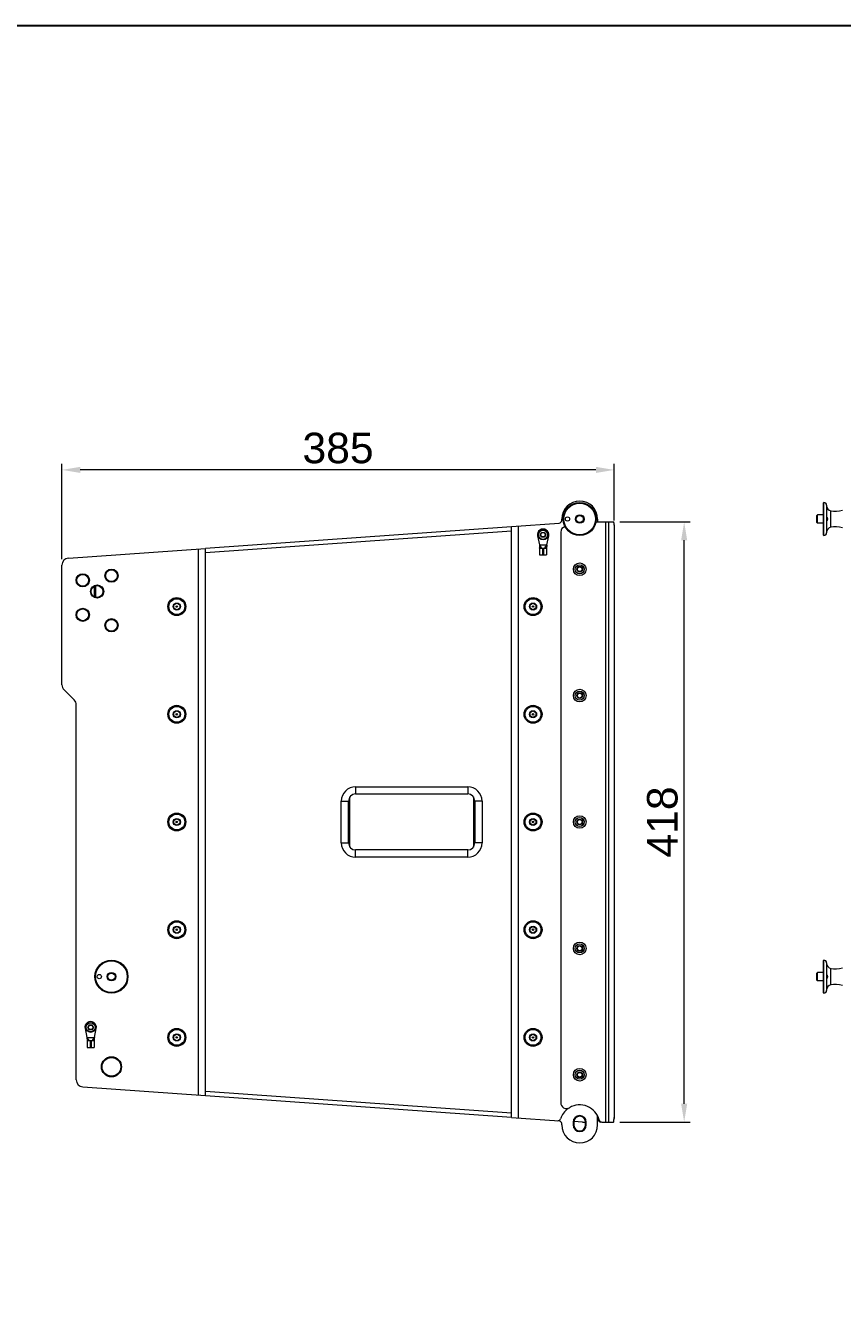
# Model space of a CAD drawing. Header units: millimetres. Extents: x 0 to 2525, y 0 to 1785.
# Drawn here: x 1087 to 1656, y 893 to 1785 of the extents above; entities that cross this region are included whole.
import ezdxf

# ---------------------------------------------------------------- set-up
doc = ezdxf.new("R2010")
doc.units = ezdxf.units.MM
doc.header["$LTSCALE"] = 0.1
doc.layers.get('0').update_dxf_attribs({"lineweight": 13})
doc.layers.get('Defpoints').update_dxf_attribs({"lineweight": 9})
doc.layers.add('图框', color=7, linetype='Continuous')
doc.layers.add('标注', color=251, linetype='Continuous', lineweight=9)
doc.styles.get("Standard").update_dxf_attribs({"font": 'arial.ttf'})
doc.dimstyles.new('STANDARD 8.5', dxfattribs={"dimscale": 8.5, "dimtxt": 2.5, "dimasz": 1.5, "dimexe": 0.5, "dimexo": 0.5, "dimgap": 0.5, "dimtad": 1, "dimtoh": 1, "dimdec": 1, "dimzin": 12, "dimdsep": 46, "dimtxsty": 'Standard', "dimcen": 0, "dimclrd": 256, "dimclre": 256, "dimclrt": 256, "dimadec": 0, "dimazin": 0, "dimtp": 0.01, "dimtm": 0.01, "dimtfac": 1, "dimtdec": 1, "dimtofl": 0, "dimtmove": 0, "dimatfit": 3, "dimfxl": 1, "dimtolj": 1, "dimtzin": 4, "dimlwd": -1, "dimlwe": -1, "dimarcsym": 0})

# ---------------------------------------------------------------- blocks, each defined once
blk = doc.blocks.new('*D4')
at = {"layer": 'Defpoints', "color": 0, "transparency": 16777216}
for p in [(1112.26, 1475.8), (1496.76, 1436.35), (1112.26, 1409.44)]:
    blk.add_point(p, dxfattribs=at)
at = {"layer": '标注', "transparency": 16777216}
for p, q in [((1112.26, 1413.69), (1112.26, 1480.05)), ((1484.01, 1475.8), (1125.01, 1475.8)), ((1496.76, 1440.6), (1496.76, 1480.05))]:
    blk.add_line(p, q, dxfattribs=at)
for points in [[(1125.01, 1477.93), (1125.01, 1473.68), (1112.26, 1475.8)], [(1484.01, 1477.93), (1484.01, 1473.68), (1496.76, 1475.8)]]:
    blk.add_solid(points, dxfattribs=at)
at = {"layer": '标注', "transparency": 16777216, "insert": (1304.51, 1490.91), "char_height": 21.25, "attachment_point": 5}
blk.add_mtext('\\A1;385', dxfattribs=at)
blk = doc.blocks.new('A4-H')
at = {"layer": '图框'}
blk.add_lwpolyline([(0, 210.02), (297, 210.02), (297, 0), (0, 0)], close=True, dxfattribs=at)
blk = doc.blocks.new('*D10')
at = {"layer": 'Defpoints', "color": 0, "transparency": 16777216}
for p in [(1496.34, 1439.6), (1545.48, 1439.6), (1496.35, 1021.6)]:
    blk.add_point(p, dxfattribs=at)
at = {"layer": '标注', "transparency": 16777216}
for p, q in [((1500.59, 1439.6), (1549.73, 1439.6)), ((1545.48, 1034.35), (1545.48, 1426.85)), ((1500.6, 1021.6), (1549.73, 1021.6))]:
    blk.add_line(p, q, dxfattribs=at)
for points in [[(1543.36, 1426.85), (1547.61, 1426.85), (1545.48, 1439.6)], [(1543.36, 1034.35), (1547.61, 1034.35), (1545.48, 1021.6)]]:
    blk.add_solid(points, dxfattribs=at)
at = {"layer": '标注', "transparency": 16777216, "insert": (1530.38, 1230.6), "char_height": 21.25, "attachment_point": 5, "rotation": 90}
blk.add_mtext('\\A1;418', dxfattribs=at)

msp = doc.modelspace()

# ---------------------------------------------------------------- linework, layer by layer
at = {"lineweight": 9}
for p, q in [((1642.32, 1452.6), (1642.32, 1430.6)), ((1642.82, 1430.1), (1642.82, 1453.1)), ((1644.62, 1451.3), (1644.62, 1442.56)), ((1647.51, 1435.83), (1647.51, 1447.36)), ((1425.26, 1436.35), (1458.4, 1438.66)), ((1460.26, 1440.66), (1460.26, 1441.6)), ((1484.09, 1439.6), (1496.34, 1439.6)), ((1485.26, 1441.6), (1485.26, 1439.6)), ((1490.66, 1439.6), (1490.66, 1021.6)), ((1492.85, 1439.6), (1492.85, 1021.6)), ((1496.49, 1439.01), (1496.75, 1436.49)), ((1496.76, 1437.2), (1496.76, 1024)), ((1638.32, 1444.6), (1637.82, 1444.1)), ((1637.82, 1439.1), (1637.82, 1444.1)), ((1638.32, 1438.6), (1637.82, 1439.1)), ((1642.32, 1444.6), (1638.32, 1444.6)), ((1638.32, 1438.6), (1638.32, 1444.6)), ((1642.32, 1438.6), (1638.32, 1438.6)), ((1644.62, 1440.64), (1644.62, 1431.9)), ((1425.28, 1436.1), (1212.26, 1421.07)), ((1425.26, 1433.1), (1212.26, 1418.06)), ((1425.26, 1024.85), (1425.26, 1436.35)), ((1430.26, 1024.5), (1430.26, 1436.7)), ((1443.35, 1429.77), (1444.66, 1423.6)), ((1445.3, 1430.6), (1446.28, 1432.3)), ((1446.28, 1428.9), (1445.3, 1430.6)), ((1445.53, 1430.6), (1445.3, 1430.6)), ((1445.53, 1430.6), (1446.4, 1432.1)), ((1446.4, 1429.1), (1445.53, 1430.6)), ((1446.28, 1432.3), (1448.24, 1432.3)), ((1446.4, 1432.1), (1446.28, 1432.3)), ((1446.4, 1429.1), (1446.28, 1428.9)), ((1448.24, 1428.9), (1446.28, 1428.9)), ((1446.4, 1432.1), (1448.13, 1432.1)), ((1448.13, 1429.1), (1446.4, 1429.1)), ((1448.13, 1432.1), (1448.24, 1432.3)), ((1448.13, 1432.1), (1448.99, 1430.6)), ((1448.99, 1430.6), (1448.13, 1429.1)), ((1448.13, 1429.1), (1448.24, 1428.9)), ((1448.24, 1432.3), (1449.23, 1430.6)), ((1449.23, 1430.6), (1448.24, 1428.9)), ((1448.99, 1430.6), (1449.23, 1430.6)), ((1449.86, 1423.6), (1451.18, 1429.77)), ((1459.56, 1432.41), (1459.56, 1035.07)), ((1496.75, 1436.49), (1496.75, 1024.7)), ((1116.91, 1414.43), (1212.26, 1421.1)), ((1207.26, 1040.45), (1207.26, 1420.75)), ((1212.26, 1040.1), (1212.26, 1421.1)), ((1444.66, 1423.6), (1449.86, 1423.6)), ((1444.81, 1421.4), (1444.81, 1416.6)), ((1444.82, 1421.4), (1449.71, 1421.4)), ((1446.96, 1421.4), (1446.96, 1416.6)), ((1447.21, 1421.4), (1447.21, 1416.6)), ((1447.31, 1421.4), (1447.31, 1416.6)), ((1447.56, 1421.4), (1447.56, 1416.6)), ((1449.71, 1421.4), (1449.71, 1421.41)), ((1449.71, 1421.4), (1449.71, 1416.6)), ((1444.81, 1416.6), (1449.71, 1416.6)), ((1112.26, 1326.17), (1112.26, 1409.44)), ((1134.76, 1394.62), (1134.76, 1387.57)), ((1135.64, 1395.02), (1135.64, 1387.17)), ((1190.26, 1381.75), (1192.26, 1382.91)), ((1190.26, 1379.44), (1190.26, 1381.75)), ((1192.26, 1378.29), (1190.26, 1379.44)), ((1192.26, 1382.91), (1194.26, 1381.75)), ((1194.26, 1379.44), (1192.26, 1378.29)), ((1194.26, 1381.75), (1194.26, 1379.44)), ((1438.26, 1381.75), (1440.26, 1382.91)), ((1438.26, 1379.44), (1438.26, 1381.75)), ((1440.26, 1378.29), (1438.26, 1379.44)), ((1440.26, 1382.91), (1442.26, 1381.75)), ((1442.26, 1379.44), (1440.26, 1378.29)), ((1442.26, 1381.75), (1442.26, 1379.44)), ((1113.73, 1322.63), (1120.8, 1315.56)), ((1122.26, 1051.05), (1122.26, 1312.03)), ((1190.26, 1306.75), (1192.26, 1307.91)), ((1190.26, 1304.44), (1190.26, 1306.75)), ((1192.26, 1303.29), (1190.26, 1304.44)), ((1192.26, 1307.91), (1194.26, 1306.75)), ((1194.26, 1304.44), (1192.26, 1303.29)), ((1194.26, 1306.75), (1194.26, 1304.44)), ((1438.26, 1306.75), (1440.26, 1307.91)), ((1438.26, 1304.44), (1438.26, 1306.75)), ((1440.26, 1303.29), (1438.26, 1304.44)), ((1440.26, 1307.91), (1442.26, 1306.75)), ((1442.26, 1304.44), (1440.26, 1303.29)), ((1442.26, 1306.75), (1442.26, 1304.44)), ((1316.76, 1255.1), (1316.76, 1250.1)), ((1316.76, 1255.1), (1394.76, 1255.1)), ((1316.76, 1250.1), (1394.76, 1250.1)), ((1394.76, 1255.1), (1394.76, 1250.1)), ((1306.76, 1216.1), (1306.76, 1245.1)), ((1306.76, 1245.1), (1311.76, 1245.1)), ((1311.76, 1216.1), (1311.76, 1245.1)), ((1312.76, 1213.11), (1312.76, 1248.08)), ((1398.76, 1248.08), (1398.76, 1213.11)), ((1404.76, 1245.1), (1399.76, 1245.1)), ((1399.76, 1245.1), (1399.76, 1216.1)), ((1404.76, 1245.1), (1404.76, 1216.1)), ((1190.26, 1231.75), (1192.26, 1232.91)), ((1192.26, 1232.91), (1194.26, 1231.75)), ((1438.26, 1231.75), (1440.26, 1232.91)), ((1440.26, 1232.91), (1442.26, 1231.75)), ((1190.26, 1229.44), (1190.26, 1231.75)), ((1192.26, 1228.29), (1190.26, 1229.44)), ((1194.26, 1229.44), (1192.26, 1228.29)), ((1194.26, 1231.75), (1194.26, 1229.44)), ((1438.26, 1229.44), (1438.26, 1231.75)), ((1440.26, 1228.29), (1438.26, 1229.44)), ((1442.26, 1229.44), (1440.26, 1228.29)), ((1442.26, 1231.75), (1442.26, 1229.44)), ((1306.76, 1216.1), (1311.76, 1216.1)), ((1404.76, 1216.1), (1399.76, 1216.1)), ((1394.76, 1211.1), (1316.76, 1211.1)), ((1316.76, 1206.1), (1316.76, 1211.1)), ((1394.76, 1206.1), (1316.76, 1206.1)), ((1394.76, 1206.1), (1394.76, 1211.1)), ((1190.26, 1156.75), (1192.26, 1157.91)), ((1190.26, 1154.44), (1190.26, 1156.75)), ((1192.26, 1153.29), (1190.26, 1154.44)), ((1192.26, 1157.91), (1194.26, 1156.75)), ((1194.26, 1154.44), (1192.26, 1153.29)), ((1194.26, 1156.75), (1194.26, 1154.44)), ((1438.26, 1156.75), (1440.26, 1157.91)), ((1438.26, 1154.44), (1438.26, 1156.75)), ((1440.26, 1153.29), (1438.26, 1154.44)), ((1440.26, 1157.91), (1442.26, 1156.75)), ((1442.26, 1154.44), (1440.26, 1153.29)), ((1442.26, 1156.75), (1442.26, 1154.44)), ((1642.32, 1133.9), (1642.32, 1111.9)), ((1642.82, 1111.4), (1642.82, 1134.4)), ((1638.32, 1125.9), (1637.82, 1125.4)), ((1637.82, 1120.4), (1637.82, 1125.4)), ((1642.32, 1125.9), (1638.32, 1125.9)), ((1638.32, 1119.9), (1638.32, 1125.9)), ((1644.62, 1132.6), (1644.62, 1123.86)), ((1647.51, 1117.13), (1647.51, 1128.66)), ((1638.32, 1119.9), (1637.82, 1120.4)), ((1642.32, 1119.9), (1638.32, 1119.9)), ((1644.62, 1121.94), (1644.62, 1113.2)), ((1130.3, 1087.6), (1131.28, 1089.3)), ((1130.53, 1087.6), (1131.4, 1089.1)), ((1131.28, 1089.3), (1133.24, 1089.3)), ((1131.4, 1089.1), (1131.28, 1089.3)), ((1131.4, 1089.1), (1133.13, 1089.1)), ((1133.13, 1089.1), (1133.24, 1089.3)), ((1133.13, 1089.1), (1133.99, 1087.6)), ((1133.24, 1089.3), (1134.23, 1087.6)), ((1128.35, 1086.77), (1129.66, 1080.6)), ((1129.66, 1080.6), (1134.86, 1080.6)), ((1131.28, 1085.9), (1130.3, 1087.6)), ((1130.53, 1087.6), (1130.3, 1087.6)), ((1131.4, 1086.1), (1130.53, 1087.6)), ((1131.4, 1086.1), (1131.28, 1085.9)), ((1133.24, 1085.9), (1131.28, 1085.9)), ((1133.13, 1086.1), (1131.4, 1086.1)), ((1133.99, 1087.6), (1133.13, 1086.1)), ((1133.13, 1086.1), (1133.24, 1085.9)), ((1134.23, 1087.6), (1133.24, 1085.9)), ((1133.99, 1087.6), (1134.23, 1087.6)), ((1134.86, 1080.6), (1136.18, 1086.77)), ((1190.26, 1081.75), (1192.26, 1082.91)), ((1190.26, 1079.44), (1190.26, 1081.75)), ((1192.26, 1082.91), (1194.26, 1081.75)), ((1194.26, 1081.75), (1194.26, 1079.44)), ((1438.26, 1081.75), (1440.26, 1082.91)), ((1438.26, 1079.44), (1438.26, 1081.75)), ((1440.26, 1082.91), (1442.26, 1081.75)), ((1442.26, 1081.75), (1442.26, 1079.44)), ((1129.81, 1078.4), (1129.81, 1073.6)), ((1129.81, 1073.6), (1134.71, 1073.6)), ((1129.82, 1078.4), (1134.71, 1078.4)), ((1131.96, 1078.4), (1131.96, 1073.6)), ((1132.21, 1078.4), (1132.21, 1073.6)), ((1132.31, 1078.4), (1132.31, 1073.6)), ((1132.56, 1078.4), (1132.56, 1073.6)), ((1134.71, 1078.4), (1134.71, 1078.41)), ((1134.71, 1078.4), (1134.71, 1073.6)), ((1192.26, 1078.29), (1190.26, 1079.44)), ((1194.26, 1079.44), (1192.26, 1078.29)), ((1440.26, 1078.29), (1438.26, 1079.44)), ((1442.26, 1079.44), (1440.26, 1078.29)), ((1126.91, 1046.06), (1212.26, 1040.1)), ((1212.26, 1043.13), (1425.26, 1028.1)), ((1212.26, 1040.13), (1425.28, 1025.09)), ((1425.26, 1024.85), (1458.4, 1022.53)), ((1460.26, 1019.6), (1460.26, 1020.53)), ((1468.16, 1021.6), (1468.66, 1021.6)), ((1468.16, 1021.6), (1468.16, 1019.6)), ((1468.16, 1019.6), (1468.66, 1019.6)), ((1468.66, 1021.6), (1468.66, 1019.6)), ((1474.76, 1021.6), (1468.69, 1022.03)), ((1474.76, 1021.6), (1477.36, 1021.6)), ((1476.86, 1019.6), (1476.86, 1021.6)), ((1476.86, 1019.6), (1477.36, 1019.6)), ((1477.36, 1019.6), (1477.36, 1021.6)), ((1485.26, 1019.6), (1485.26, 1025.71)), ((1485.76, 1023.3), (1485.76, 1024.47)), ((1485.76, 1023.3), (1486.32, 1023.3)), ((1488.25, 1021.6), (1496.34, 1021.6)), ((1496.49, 1022.18), (1496.75, 1024.7))]:
    msp.add_line(p, q, dxfattribs=at)
for centre, radius in [((1472.76, 1441.6), 11.5), ((1472.76, 1441.6), 11), ((1464.26, 1441.6), 1.5), ((1472.76, 1441.6), 3), ((1472.76, 1441.6), 2.5), ((1447.26, 1430.6), 3.48), ((1447.26, 1430.6), 3.18), ((1472.76, 1406.6), 4.4), ((1126.76, 1398.9), 4.6), ((1126.76, 1398.9), 4.1), ((1146.76, 1402.1), 4.6), ((1146.76, 1402.1), 4.1), ((1472.76, 1406.6), 3.2), ((1472.76, 1406.6), 2), ((1472.76, 1406.6), 1.65), ((1136.76, 1391.1), 4.6), ((1136.76, 1391.1), 4.1), ((1192.26, 1380.6), 6.25), ((1192.26, 1380.6), 5.5), ((1440.26, 1380.6), 6.25), ((1440.26, 1380.6), 5.5), ((1126.76, 1374.9), 4.6), ((1126.76, 1374.9), 4.1), ((1192.26, 1380.6), 2.5), ((1192.26, 1380.6), 0.5), ((1440.26, 1380.6), 2.5), ((1440.26, 1380.6), 0.5), ((1146.76, 1367.6), 4.6), ((1146.76, 1367.6), 4.1), ((1472.76, 1318.6), 4.4), ((1472.76, 1318.6), 3.2), ((1472.76, 1318.6), 2), ((1472.76, 1318.6), 1.65), ((1192.26, 1305.6), 6.25), ((1192.26, 1305.6), 5.5), ((1192.26, 1305.6), 2.5), ((1192.26, 1305.6), 0.5), ((1440.26, 1305.6), 6.25), ((1440.26, 1305.6), 5.5), ((1440.26, 1305.6), 2.5), ((1440.26, 1305.6), 0.5), ((1192.26, 1230.6), 6.25), ((1192.26, 1230.6), 5.5), ((1192.26, 1230.6), 2.5), ((1440.26, 1230.6), 6.25), ((1440.26, 1230.6), 5.5), ((1440.26, 1230.6), 2.5), ((1472.76, 1230.6), 4.4), ((1472.76, 1230.6), 3.2), ((1472.76, 1230.6), 2), ((1472.76, 1230.6), 1.65), ((1192.26, 1230.6), 0.5), ((1440.26, 1230.6), 0.5), ((1192.26, 1155.6), 6.25), ((1192.26, 1155.6), 5.5), ((1440.26, 1155.6), 6.25), ((1440.26, 1155.6), 5.5), ((1192.26, 1155.6), 2.5), ((1192.26, 1155.6), 0.5), ((1440.26, 1155.6), 2.5), ((1440.26, 1155.6), 0.5), ((1472.76, 1142.6), 4.4), ((1472.76, 1142.6), 3.2), ((1472.76, 1142.6), 2), ((1472.76, 1142.6), 1.65), ((1146.76, 1122.9), 11.5), ((1146.76, 1122.9), 11), ((1146.76, 1122.9), 3), ((1146.76, 1122.9), 2.5), ((1138.26, 1122.9), 1.5), ((1132.26, 1087.6), 3.48), ((1132.26, 1087.6), 3.18), ((1192.26, 1080.6), 6.25), ((1192.26, 1080.6), 5.5), ((1192.26, 1080.6), 2.5), ((1192.26, 1080.6), 0.5), ((1440.26, 1080.6), 6.25), ((1440.26, 1080.6), 5.5), ((1440.26, 1080.6), 2.5), ((1440.26, 1080.6), 0.5), ((1146.76, 1060.1), 7), ((1146.76, 1060.1), 6.5), ((1472.76, 1054.6), 4.4), ((1472.76, 1054.6), 3.2), ((1472.76, 1054.6), 2), ((1472.76, 1054.6), 1.65)]:
    msp.add_circle(centre, radius, dxfattribs=at)
for centre, radius, start, end in [((1472.76, 1441.6), 12.5, 0, 180), ((1642.82, 1452.6), 0.5, 90, 180), ((1642.82, 1451.3), 1.8, 0, 90), ((1648.12, 1450.81), 3.5, 180, 259.99733), ((1650.55, 1464.6), 17.5, 259.99733, 286.83498), ((1458.26, 1440.66), 2, 274, 0), ((1494.36, 1437.2), 2.4, 0, 22.03573), ((1447.26, 1430.6), 4, 348, 192), ((1463.56, 1432.41), 4, 103.78988, 180), ((1495.88, 1436.35), 0.883, 0.04487, 9.4902), ((1642.82, 1430.6), 0.5, 180, 270), ((1642.82, 1431.9), 1.8, 270, 0), ((1648.12, 1432.38), 3.5, 100.00267, 180), ((1650.55, 1418.6), 17.5, 73.16502, 100.00267), ((1117.26, 1409.44), 5, 94, 180), ((1117.26, 1326.17), 5, 180, 225), ((1117.26, 1312.03), 5, 0, 45), ((1316.76, 1245.1), 10, 90, 180), ((1316.76, 1245.1), 5, 90, 180), ((1394.76, 1245.1), 10, 0, 90), ((1394.76, 1245.1), 5, 0, 90), ((1316.76, 1216.1), 10, 180, 270), ((1316.76, 1216.1), 5, 180, 270), ((1394.76, 1216.1), 10, 270, 0), ((1394.76, 1216.1), 5, 270, 0), ((1642.82, 1133.9), 0.5, 90, 180), ((1642.82, 1132.6), 1.8, 0, 90), ((1648.12, 1132.11), 3.5, 180, 259.99733), ((1650.55, 1145.9), 17.5, 259.99733, 286.83498), ((1648.12, 1113.68), 3.5, 100.00267, 180), ((1650.55, 1099.9), 17.5, 73.16502, 100.00267), ((1642.82, 1111.9), 0.5, 180, 270), ((1642.82, 1113.2), 1.8, 270, 0), ((1132.26, 1087.6), 4, 348, 192), ((1127.26, 1051.05), 5, 180, 266), ((1472.76, 1019.6), 14, 125.48786, 161.80421), ((1463.56, 1035.07), 4, 180, 300.73787), ((1472.76, 1019.6), 14, 14.47751, 120.73787), ((1457.56, 1024.59), 2, 266, 341.80421), ((1458.26, 1020.53), 2, 0, 86), ((1472.76, 1019.6), 12.5, 180, 0), ((1472.76, 1021.6), 4.6, 0, 180), ((1472.76, 1019.6), 4.6, 180, 0), ((1472.76, 1021.6), 4.1, 0, 180), ((1472.76, 1019.6), 4.1, 180, 0), ((1487.46, 1023.3), 1.7, 180, 270), ((1488.25, 1023.6), 2, 194.47751, 270), ((1494.36, 1024), 2.4, 339.5115, 0), ((1495.88, 1024.85), 0.883, 350.5098, 359.95513)]:
    msp.add_arc(centre, radius, start, end, dxfattribs=at)
for points, knots in [([(1496.49, 1439.01), (1496.48, 1439.09), (1496.46, 1439.24), (1496.43, 1439.43), (1496.4, 1439.53), (1496.36, 1439.6), (1496.34, 1439.6)], [0, 0, 0, 0, 0.40719, 0.713342, 0.908877, 1, 1, 1, 1]), ([(1644.62, 1442.56), (1644.62, 1442.49), (1644.61, 1442.34), (1644.6, 1442.02), (1644.59, 1441.77), (1644.59, 1441.6)], [0, 0, 0, 0, 0.222437, 0.468279, 1, 1, 1, 1]), ([(1644.59, 1441.6), (1644.59, 1441.43), (1644.6, 1441.18), (1644.61, 1440.86), (1644.62, 1440.71), (1644.62, 1440.64)], [0, 0, 0, 0, 0.531724, 0.777566, 1, 1, 1, 1]), ([(1644.67, 1443.1), (1644.66, 1443.1), (1644.65, 1443.1), (1644.64, 1443.09), (1644.62, 1443.06), (1644.62, 1443.02), (1644.62, 1442.99), (1644.62, 1442.97)], [0, 0, 0, 0, 0.080596, 0.159369, 0.349998, 0.625449, 1, 1, 1, 1]), ([(1644.62, 1440.23), (1644.62, 1440.21), (1644.62, 1440.17), (1644.62, 1440.13), (1644.64, 1440.11), (1644.65, 1440.1), (1644.66, 1440.1), (1644.67, 1440.1)], [0, 0, 0, 0, 0.374551, 0.650001, 0.840631, 0.919404, 1, 1, 1, 1]), ([(1645.41, 1441.6), (1645.41, 1441.7), (1645.38, 1441.9), (1645.3, 1442.18), (1645.19, 1442.44), (1645.06, 1442.65), (1644.94, 1442.83), (1644.85, 1442.95), (1644.78, 1443.03), (1644.73, 1443.06), (1644.7, 1443.09), (1644.68, 1443.1), (1644.67, 1443.1)], [0, 0, 0, 0, 0.178368, 0.35002, 0.510405, 0.655925, 0.782461, 0.884916, 0.925441, 0.958079, 0.982675, 1, 1, 1, 1]), ([(1644.67, 1440.1), (1644.68, 1440.1), (1644.7, 1440.11), (1644.73, 1440.13), (1644.78, 1440.17), (1644.85, 1440.24), (1644.94, 1440.36), (1645.06, 1440.54), (1645.19, 1440.76), (1645.3, 1441.01), (1645.38, 1441.29), (1645.41, 1441.49), (1645.41, 1441.6)], [0, 0, 0, 0, 0.017326, 0.041922, 0.074563, 0.115091, 0.217567, 0.344131, 0.489679, 0.650066, 0.82169, 1, 1, 1, 1]), ([(1444.66, 1423.6), (1444.67, 1423.37), (1444.69, 1423.06), (1444.73, 1422.66), (1444.76, 1422.34), (1444.79, 1422.04), (1444.81, 1421.74), (1444.81, 1421.58), (1444.81, 1421.5)], [0, 0, 0, 0, 0.321465, 0.451347, 0.567601, 0.7799, 0.88634, 1, 1, 1, 1]), ([(1444.66, 1423.6), (1444.71, 1423.5), (1444.81, 1423.31), (1444.99, 1423.05), (1445.18, 1422.81), (1445.37, 1422.58), (1445.55, 1422.35), (1445.71, 1422.12), (1445.83, 1421.87), (1445.88, 1421.7), (1445.89, 1421.61)], [0, 0, 0, 0, 0.138523, 0.272969, 0.403942, 0.531103, 0.653799, 0.771786, 0.886098, 1, 1, 1, 1]), ([(1444.81, 1421.5), (1444.99, 1421.52), (1445.35, 1421.55), (1445.71, 1421.59), (1445.89, 1421.61)], [0, 0, 0, 0, 0.499978, 1, 1, 1, 1]), ([(1444.81, 1421.43), (1444.81, 1421.44), (1444.81, 1421.47), (1444.81, 1421.49), (1444.81, 1421.5)], [0, 0, 0, 0, 0.435856, 1, 1, 1, 1]), ([(1444.81, 1421.41), (1444.81, 1421.41), (1444.81, 1421.42), (1444.81, 1421.43), (1444.81, 1421.43)], [0, 0, 0, 0, 0.422591, 1, 1, 1, 1]), ([(1444.82, 1421.4), (1444.82, 1421.4), (1444.82, 1421.4), (1444.81, 1421.4), (1444.81, 1421.41)], [0, 0, 0, 0, 0.192314, 1, 1, 1, 1]), ([(1444.81, 1421.4), (1444.81, 1421.4), (1444.81, 1421.4), (1444.81, 1421.4), (1444.81, 1421.4), (1444.81, 1421.4), (1444.81, 1421.4), (1444.81, 1421.4), (1444.82, 1421.4), (1444.82, 1421.4), (1444.82, 1421.4)], [0, 0, 0, 0, 0.091365, 0.1763, 0.306042, 0.404415, 0.489967, 0.621039, 0.750564, 1, 1, 1, 1]), ([(1444.82, 1421.4), (1444.82, 1421.4), (1444.82, 1421.4), (1444.82, 1421.4), (1444.82, 1421.4)], [0, 0, 0, 0, 0.228388, 1, 1, 1, 1]), ([(1445.89, 1421.61), (1445.9, 1421.59), (1445.9, 1421.54), (1445.91, 1421.5), (1445.91, 1421.48)], [0, 0, 0, 0, 0.549909, 1, 1, 1, 1]), ([(1445.91, 1421.48), (1445.91, 1421.46), (1445.91, 1421.44), (1445.92, 1421.42), (1445.92, 1421.41), (1445.92, 1421.41)], [0, 0, 0, 0, 0.601233, 0.82438, 1, 1, 1, 1]), ([(1445.92, 1421.41), (1445.92, 1421.41), (1445.93, 1421.4), (1445.93, 1421.4), (1445.93, 1421.4)], [0, 0, 0, 0, 0.271678, 1, 1, 1, 1]), ([(1448.58, 1421.4), (1448.59, 1421.4), (1448.59, 1421.4), (1448.6, 1421.4), (1448.6, 1421.41), (1448.61, 1421.41)], [0, 0, 0, 0, 0.229801, 0.456064, 1, 1, 1, 1]), ([(1448.61, 1421.41), (1448.61, 1421.42), (1448.61, 1421.44), (1448.62, 1421.47), (1448.62, 1421.48)], [0, 0, 0, 0, 0.418961, 1, 1, 1, 1]), ([(1448.62, 1421.48), (1448.62, 1421.5), (1448.62, 1421.54), (1448.63, 1421.59), (1448.63, 1421.61)], [0, 0, 0, 0, 0.450027, 1, 1, 1, 1]), ([(1448.63, 1421.61), (1448.65, 1421.7), (1448.7, 1421.87), (1448.82, 1422.12), (1448.98, 1422.35), (1449.15, 1422.58), (1449.34, 1422.81), (1449.53, 1423.05), (1449.71, 1423.31), (1449.82, 1423.5), (1449.86, 1423.6)], [0, 0, 0, 0, 0.113902, 0.228214, 0.346201, 0.468897, 0.596058, 0.727031, 0.861477, 1, 1, 1, 1]), ([(1448.63, 1421.61), (1448.81, 1421.59), (1449.17, 1421.55), (1449.53, 1421.52), (1449.71, 1421.5)], [0, 0, 0, 0, 0.500022, 1, 1, 1, 1]), ([(1449.86, 1423.6), (1449.85, 1423.37), (1449.83, 1423.06), (1449.8, 1422.66), (1449.77, 1422.34), (1449.74, 1422.04), (1449.72, 1421.74), (1449.71, 1421.58), (1449.71, 1421.5)], [0, 0, 0, 0, 0.321465, 0.451347, 0.567601, 0.7799, 0.88634, 1, 1, 1, 1]), ([(1449.71, 1421.5), (1449.71, 1421.49), (1449.71, 1421.47), (1449.71, 1421.44), (1449.71, 1421.43)], [0, 0, 0, 0, 0.56414, 1, 1, 1, 1]), ([(1449.71, 1421.43), (1449.71, 1421.43), (1449.71, 1421.42), (1449.71, 1421.41), (1449.71, 1421.41)], [0, 0, 0, 0, 0.574748, 1, 1, 1, 1]), ([(1449.71, 1421.41), (1449.71, 1421.41), (1449.71, 1421.4), (1449.71, 1421.4), (1449.71, 1421.4), (1449.71, 1421.4)], [0, 0, 0, 0, 0.373469, 0.654233, 1, 1, 1, 1]), ([(1449.71, 1421.4), (1449.71, 1421.4), (1449.71, 1421.4), (1449.71, 1421.4), (1449.71, 1421.4)], [0, 0, 0, 0, 0.235638, 1, 1, 1, 1]), ([(1644.62, 1123.86), (1644.62, 1123.79), (1644.61, 1123.64), (1644.6, 1123.32), (1644.59, 1123.07), (1644.59, 1122.9)], [0, 0, 0, 0, 0.222437, 0.468279, 1, 1, 1, 1]), ([(1644.59, 1122.9), (1644.59, 1122.73), (1644.6, 1122.48), (1644.61, 1122.16), (1644.62, 1122.01), (1644.62, 1121.94)], [0, 0, 0, 0, 0.531724, 0.777566, 1, 1, 1, 1]), ([(1644.67, 1124.4), (1644.66, 1124.4), (1644.65, 1124.4), (1644.64, 1124.39), (1644.62, 1124.36), (1644.62, 1124.32), (1644.62, 1124.29), (1644.62, 1124.27)], [0, 0, 0, 0, 0.080596, 0.159369, 0.349998, 0.625449, 1, 1, 1, 1]), ([(1644.62, 1121.53), (1644.62, 1121.51), (1644.62, 1121.47), (1644.62, 1121.43), (1644.64, 1121.41), (1644.65, 1121.4), (1644.66, 1121.4), (1644.67, 1121.4)], [0, 0, 0, 0, 0.374551, 0.650001, 0.840631, 0.919404, 1, 1, 1, 1]), ([(1645.41, 1122.9), (1645.41, 1123), (1645.38, 1123.2), (1645.3, 1123.48), (1645.19, 1123.74), (1645.06, 1123.95), (1644.94, 1124.13), (1644.85, 1124.25), (1644.78, 1124.33), (1644.73, 1124.36), (1644.7, 1124.39), (1644.68, 1124.4), (1644.67, 1124.4)], [0, 0, 0, 0, 0.178368, 0.35002, 0.510405, 0.655925, 0.782461, 0.884916, 0.925441, 0.958079, 0.982675, 1, 1, 1, 1]), ([(1644.67, 1121.4), (1644.68, 1121.4), (1644.7, 1121.41), (1644.73, 1121.43), (1644.78, 1121.47), (1644.85, 1121.54), (1644.94, 1121.66), (1645.06, 1121.84), (1645.19, 1122.06), (1645.3, 1122.31), (1645.38, 1122.59), (1645.41, 1122.79), (1645.41, 1122.9)], [0, 0, 0, 0, 0.017326, 0.041922, 0.074563, 0.115091, 0.217567, 0.344131, 0.489679, 0.650066, 0.82169, 1, 1, 1, 1]), ([(1129.66, 1080.6), (1129.67, 1080.37), (1129.69, 1080.06), (1129.73, 1079.66), (1129.76, 1079.34), (1129.79, 1079.04), (1129.81, 1078.74), (1129.81, 1078.58), (1129.81, 1078.5)], [0, 0, 0, 0, 0.321465, 0.451347, 0.567601, 0.7799, 0.88634, 1, 1, 1, 1]), ([(1129.66, 1080.6), (1129.71, 1080.5), (1129.81, 1080.31), (1129.99, 1080.05), (1130.18, 1079.81), (1130.37, 1079.58), (1130.55, 1079.35), (1130.71, 1079.12), (1130.83, 1078.87), (1130.88, 1078.7), (1130.89, 1078.61)], [0, 0, 0, 0, 0.138523, 0.272969, 0.403942, 0.531103, 0.653799, 0.771786, 0.886098, 1, 1, 1, 1]), ([(1133.63, 1078.61), (1133.65, 1078.7), (1133.7, 1078.87), (1133.82, 1079.12), (1133.98, 1079.35), (1134.15, 1079.58), (1134.34, 1079.81), (1134.53, 1080.05), (1134.71, 1080.31), (1134.82, 1080.5), (1134.86, 1080.6)], [0, 0, 0, 0, 0.113902, 0.228214, 0.346201, 0.468897, 0.596058, 0.727031, 0.861477, 1, 1, 1, 1]), ([(1134.86, 1080.6), (1134.85, 1080.37), (1134.83, 1080.06), (1134.8, 1079.66), (1134.77, 1079.34), (1134.74, 1079.04), (1134.72, 1078.74), (1134.71, 1078.58), (1134.71, 1078.5)], [0, 0, 0, 0, 0.321465, 0.451347, 0.567601, 0.7799, 0.88634, 1, 1, 1, 1]), ([(1129.81, 1078.5), (1129.99, 1078.52), (1130.35, 1078.55), (1130.71, 1078.59), (1130.89, 1078.61)], [0, 0, 0, 0, 0.499978, 1, 1, 1, 1]), ([(1129.81, 1078.43), (1129.81, 1078.44), (1129.81, 1078.47), (1129.81, 1078.49), (1129.81, 1078.5)], [0, 0, 0, 0, 0.435856, 1, 1, 1, 1]), ([(1129.81, 1078.41), (1129.81, 1078.41), (1129.81, 1078.42), (1129.81, 1078.43), (1129.81, 1078.43)], [0, 0, 0, 0, 0.422591, 1, 1, 1, 1]), ([(1129.82, 1078.4), (1129.82, 1078.4), (1129.82, 1078.4), (1129.81, 1078.4), (1129.81, 1078.41)], [0, 0, 0, 0, 0.192314, 1, 1, 1, 1]), ([(1129.81, 1078.4), (1129.81, 1078.4), (1129.81, 1078.4), (1129.81, 1078.4), (1129.81, 1078.4), (1129.81, 1078.4), (1129.81, 1078.4), (1129.81, 1078.4), (1129.82, 1078.4), (1129.82, 1078.4), (1129.82, 1078.4)], [0, 0, 0, 0, 0.091365, 0.1763, 0.306042, 0.404415, 0.489967, 0.621039, 0.750564, 1, 1, 1, 1]), ([(1129.82, 1078.4), (1129.82, 1078.4), (1129.82, 1078.4), (1129.82, 1078.4), (1129.82, 1078.4)], [0, 0, 0, 0, 0.228388, 1, 1, 1, 1]), ([(1130.89, 1078.61), (1130.9, 1078.59), (1130.9, 1078.54), (1130.91, 1078.5), (1130.91, 1078.48)], [0, 0, 0, 0, 0.549909, 1, 1, 1, 1]), ([(1130.91, 1078.48), (1130.91, 1078.46), (1130.91, 1078.44), (1130.92, 1078.42), (1130.92, 1078.41), (1130.92, 1078.41)], [0, 0, 0, 0, 0.601233, 0.82438, 1, 1, 1, 1]), ([(1130.92, 1078.41), (1130.92, 1078.41), (1130.93, 1078.4), (1130.93, 1078.4), (1130.93, 1078.4)], [0, 0, 0, 0, 0.271678, 1, 1, 1, 1]), ([(1133.58, 1078.4), (1133.59, 1078.4), (1133.59, 1078.4), (1133.6, 1078.4), (1133.6, 1078.41), (1133.61, 1078.41)], [0, 0, 0, 0, 0.229801, 0.456064, 1, 1, 1, 1]), ([(1133.61, 1078.41), (1133.61, 1078.42), (1133.61, 1078.44), (1133.62, 1078.47), (1133.62, 1078.48)], [0, 0, 0, 0, 0.418961, 1, 1, 1, 1]), ([(1133.62, 1078.48), (1133.62, 1078.5), (1133.62, 1078.54), (1133.63, 1078.59), (1133.63, 1078.61)], [0, 0, 0, 0, 0.450027, 1, 1, 1, 1]), ([(1133.63, 1078.61), (1133.81, 1078.59), (1134.17, 1078.55), (1134.53, 1078.52), (1134.71, 1078.5)], [0, 0, 0, 0, 0.500022, 1, 1, 1, 1]), ([(1134.71, 1078.5), (1134.71, 1078.49), (1134.71, 1078.47), (1134.71, 1078.44), (1134.71, 1078.43)], [0, 0, 0, 0, 0.56414, 1, 1, 1, 1]), ([(1134.71, 1078.43), (1134.71, 1078.43), (1134.71, 1078.42), (1134.71, 1078.41), (1134.71, 1078.41)], [0, 0, 0, 0, 0.574748, 1, 1, 1, 1]), ([(1134.71, 1078.41), (1134.71, 1078.41), (1134.71, 1078.4), (1134.71, 1078.4), (1134.71, 1078.4), (1134.71, 1078.4)], [0, 0, 0, 0, 0.373469, 0.654233, 1, 1, 1, 1]), ([(1134.71, 1078.4), (1134.71, 1078.4), (1134.71, 1078.4), (1134.71, 1078.4), (1134.71, 1078.4)], [0, 0, 0, 0, 0.235638, 1, 1, 1, 1]), ([(1496.34, 1021.6), (1496.36, 1021.6), (1496.4, 1021.66), (1496.43, 1021.77), (1496.46, 1021.96), (1496.48, 1022.1), (1496.49, 1022.18)], [0, 0, 0, 0, 0.091123, 0.286658, 0.59281, 1, 1, 1, 1])]:
    msp.add_open_spline(points, degree=3, knots=knots, dxfattribs=at)

# ---------------------------------------------------------------- block references
at = {"layer": '图框', "xscale": 8.5, "yscale": 8.5, "zscale": 8.5}
msp.add_blockref('A4-H', (0, 0), dxfattribs=at)

# ---------------------------------------------------------------- dimensions: what is measured, and where the dimension line sits
at = {"layer": '标注'}
dim = msp.add_linear_dim(base=(1112.26274012, 1475.80470943), p1=(1496.76274012, 1436.34828739), p2=(1112.26274012, 1409.4415589), dimstyle='STANDARD 8.5', override={"dimdec": 0}, dxfattribs=at)
dim.commit()
dim.dimension.update_dxf_attribs({"geometry": '*D4', "text_midpoint": (1304.51274012, 1490.91163303)})
dim = msp.add_linear_dim(base=(1545.48, 1439.6), p1=(1496.35, 1021.6), p2=(1496.34, 1439.6), angle=90, dimstyle='STANDARD 8.5', dxfattribs=at)
dim.commit()
dim.dimension.update_dxf_attribs({"geometry": '*D10', "text_midpoint": (1530.38, 1230.6)})

doc.saveas('drawing.dxf')
